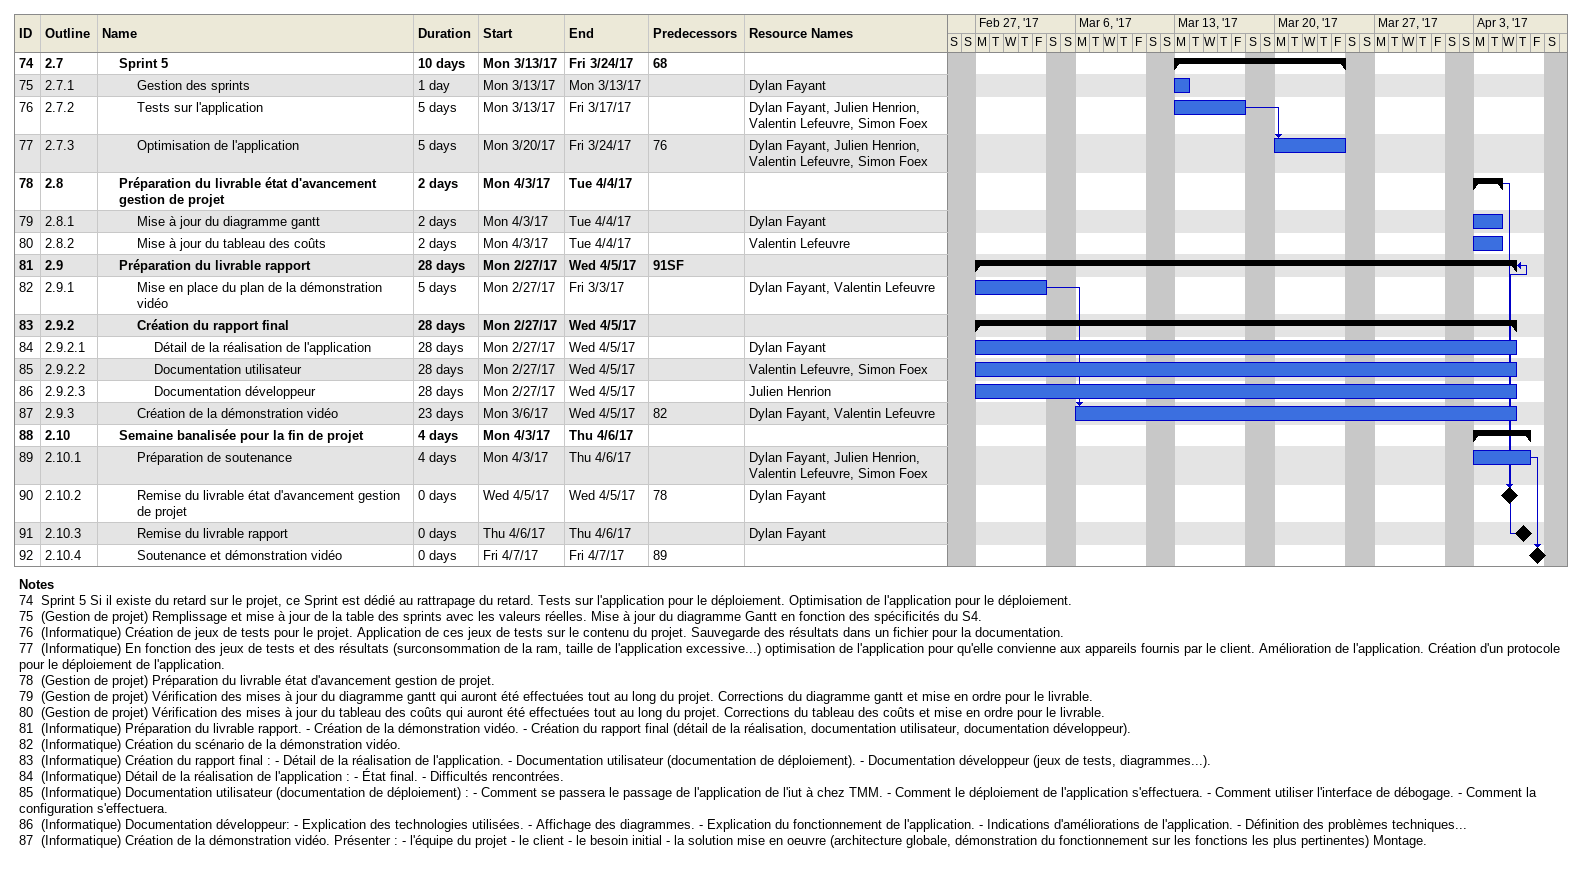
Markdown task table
| ID | WBS | Task | Duration | Start | Finish | Predecessors | Resources |
|---|---|---|---|---|---|---|---|
| 74 | 2.7 | **Sprint 5** | 10d | 2017-03-13 | 2017-03-24 | 68 |  |
| 75 | 2.7.1 | Gestion des sprints | 1d | 2017-03-13 | 2017-03-13 |  | Dylan Fayant |
| 76 | 2.7.2 | Tests sur l'application | 5d | 2017-03-13 | 2017-03-17 |  | Dylan Fayant, Julien Henrion, Valentin Lefeuvre, Simon Foex |
| 77 | 2.7.3 | Optimisation de l'application | 5d | 2017-03-20 | 2017-03-24 | 76 | Dylan Fayant, Julien Henrion, Valentin Lefeuvre, Simon Foex |
| 78 | 2.8 | **Préparation du livrable état d'avancement gestion de projet** | 2d | 2017-04-03 | 2017-04-04 |  |  |
| 79 | 2.8.1 | Mise à jour du diagramme gantt | 2d | 2017-04-03 | 2017-04-04 |  | Dylan Fayant |
| 80 | 2.8.2 | Mise à jour du tableau des coûts | 2d | 2017-04-03 | 2017-04-04 |  | Valentin Lefeuvre |
| 81 | 2.9 | **Préparation du livrable rapport** | 28d | 2017-02-27 | 2017-04-05 | 91SF |  |
| 82 | 2.9.1 | Mise en place du plan de la démonstration vidéo | 5d | 2017-02-27 | 2017-03-03 |  | Dylan Fayant, Valentin Lefeuvre |
| 83 | 2.9.2 | **Création du rapport final** | 28d | 2017-02-27 | 2017-04-05 |  |  |
| 84 | 2.9.2.1 | Détail de la réalisation de l'application | 28d | 2017-02-27 | 2017-04-05 |  | Dylan Fayant |
| 85 | 2.9.2.2 | Documentation utilisateur | 28d | 2017-02-27 | 2017-04-05 |  | Valentin Lefeuvre, Simon Foex |
| 86 | 2.9.2.3 | Documentation développeur | 28d | 2017-02-27 | 2017-04-05 |  | Julien Henrion |
| 87 | 2.9.3 | Création de la démonstration vidéo | 23d | 2017-03-06 | 2017-04-05 | 82 | Dylan Fayant, Valentin Lefeuvre |
| 88 | 2.10 | **Semaine banalisée pour la fin de projet** | 4d | 2017-04-03 | 2017-04-06 |  |  |
| 89 | 2.10.1 | Préparation de soutenance | 4d | 2017-04-03 | 2017-04-06 |  | Dylan Fayant, Julien Henrion, Valentin Lefeuvre, Simon Foex |
| 90 | 2.10.2 | Remise du livrable état d'avancement gestion de projet | 0d | 2017-04-05 | 2017-04-05 | 78 | Dylan Fayant |
| 91 | 2.10.3 | Remise du livrable rapport | 0d | 2017-04-06 | 2017-04-06 |  | Dylan Fayant |
| 92 | 2.10.4 | Soutenance et démonstration vidéo | 0d | 2017-04-07 | 2017-04-07 | 89 |  |

Notes
- 74: Sprint 5 Si il existe du retard sur le projet, ce Sprint est dédié au rattrapage du retard. Tests sur l'application pour le déploiement. Optimisation de l'application pour le déploiement.
- 75: (Gestion de projet) Remplissage et mise à jour de la table des sprints avec les valeurs réelles. Mise à jour du diagramme Gantt en fonction des spécificités du S4.
- 76: (Informatique) Création de jeux de tests pour le projet. Application de ces jeux de tests sur le contenu du projet. Sauvegarde des résultats dans un fichier pour la documentation.
- 77: (Informatique) En fonction des jeux de tests et des résultats (surconsommation de la ram, taille de l'application excessive...) optimisation de l'application pour qu'elle convienne aux appareils fournis par le client. Amélioration de l'application. Création d'un protocole pour le déploiement de l'application.
- 78: (Gestion de projet) Préparation du livrable état d'avancement gestion de projet.
- 79: (Gestion de projet) Vérification des mises à jour du diagramme gantt qui auront été effectuées tout au long du projet. Corrections du diagramme gantt et mise en ordre pour le livrable.
- 80: (Gestion de projet) Vérification des mises à jour du tableau des coûts qui auront été effectuées tout au long du projet. Corrections du tableau des coûts et mise en ordre pour le livrable.
- 81: (Informatique) Préparation du livrable rapport. - Création de la démonstration vidéo. - Création du rapport final (détail de la réalisation, documentation utilisateur, documentation développeur).
- 82: (Informatique) Création du scénario de la démonstration vidéo.
- 83: (Informatique) Création du rapport final : - Détail de la réalisation de l'application. - Documentation utilisateur (documentation de déploiement). - Documentation développeur (jeux de tests, diagrammes...).
- 84: (Informatique) Détail de la réalisation de l'application : - État final. - Difficultés rencontrées.
- 85: (Informatique) Documentation utilisateur (documentation de déploiement) : - Comment se passera le passage de l'application de l'iut à chez TMM. - Comment le déploiement de l'application s'effectuera. - Comment utiliser l'interface de débogage. - Comment la configuration s'effectuera.
- 86: (Informatique) Documentation développeur: - Explication des technologies utilisées. - Affichage des diagrammes. - Explication du fonctionnement de l'application. - Indications d'améliorations de l'application. - Définition des problèmes techniques...
- 87: (Informatique) Création de la démonstration vidéo. Présenter : - l'équipe du projet - le client - le besoin initial - la solution mise en oeuvre (architecture globale, démonstration du fonctionnement sur les fonctions les plus pertinentes) Montage.
